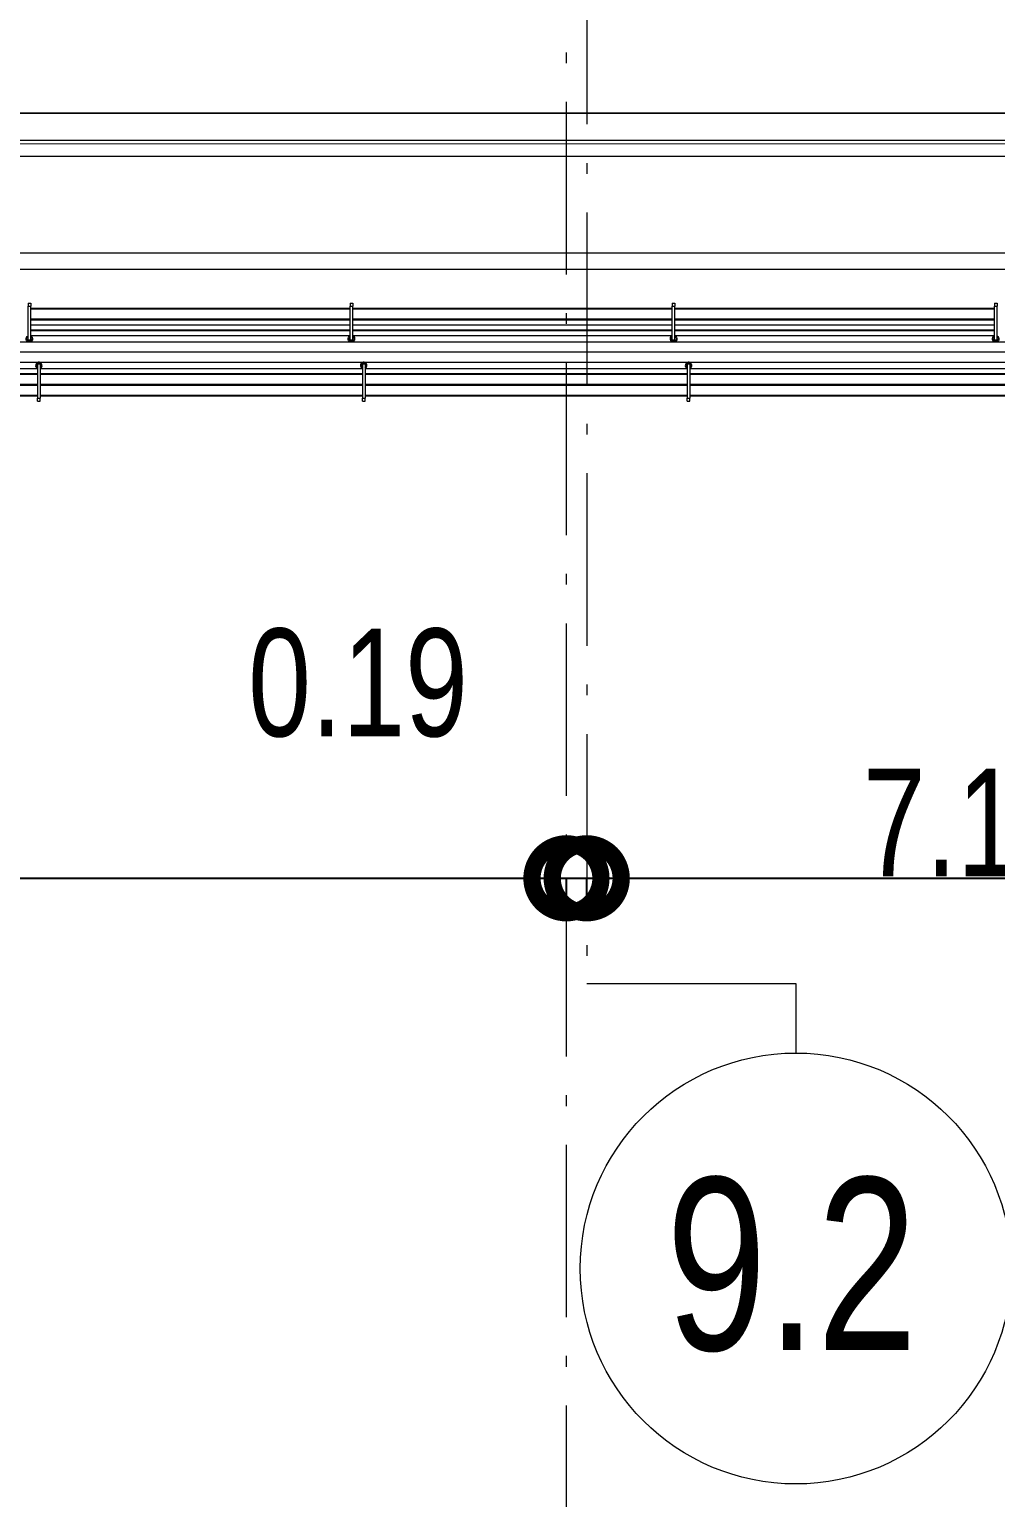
# Model space of a CAD drawing. Header units: metres. Extents: x -55 to 260, y -121 to 64.
# Drawn here: x 80.36 to 89.33, y -111.81 to -98.18 of the extents above; entities that cross this region are included whole.
import ezdxf

# ---------------------------------------------------------------- set-up
doc = ezdxf.new("R2010")
doc.units = ezdxf.units.M
doc.linetypes.add('01_Grid', pattern=[2.32, 1.6, -0.36, 0, -0.36])
for name, color, linetype, lineweight in [('0-1', 7, 'Continuous', 5), ('03EJES', 1, 'Continuous', 5), ('03EJES-1', 1, '01_Grid', 5), ('04NOEJE', 2, 'Continuous', 18), ('04NOEJE-1', 2, 'Continuous', 5), ('31COTAS', 1, 'Continuous', 5), ('46BANQ-1', 253, 'Continuous', 5), ('55BARANDAL-1', 253, 'Continuous', 5), ('70LINEA-1', 254, 'Continuous', 5), ('70LINEA-6', 253, 'Continuous', 5)]:
    doc.layers.add(name, color=color, linetype=linetype, lineweight=lineweight)
doc.styles.add('Arial', font='arial.ttf', dxfattribs={"width": 0.75, "height": 1.6})
doc.styles.add('Arial_1', font='arial.ttf', dxfattribs={"width": 0.75, "height": 1})
doc.dimstyles.new('Standard__0_00_', dxfattribs={"dimscale": 0.3048, "dimtxt": 1.020259, "dimasz": 4.199475, "dimexe": 0, "dimexo": 1.312336, "dimgap": 0, "dimtad": 1, "dimrnd": 0.01, "dimzin": 0, "dimdsep": 46, "dimtxsty": 'Arial_1', "dimblk1": 'DOTSMALL', "dimblk2": 'DOTSMALL', "dimsah": 1, "dimcen": 0.09, "dimazin": 0, "dimtfac": 1, "dimtdec": 4, "dimtix": 1, "dimtmove": 0, "dimatfit": 3, "dimfxl": 1, "dimtvp": 1, "dimtolj": 1, "dimtzin": 0, "dimarcsym": 2})
doc.dimstyles.new('Standard__0_00__1', dxfattribs={"dimscale": 0.3048, "dimtxt": 1.020259, "dimasz": 4.199475, "dimexe": 0, "dimexo": 1.312336, "dimgap": 0, "dimtad": 1, "dimrnd": 0.01, "dimzin": 0, "dimdsep": 46, "dimtxsty": 'Arial_1', "dimblk1": 'DOTSMALL', "dimblk2": 'DOTSMALL', "dimsah": 1, "dimcen": 0.09, "dimazin": 0, "dimtfac": 1, "dimtdec": 4, "dimtix": 1, "dimtmove": 1, "dimatfit": 3, "dimfxl": 1, "dimtvp": 1, "dimtolj": 1, "dimtzin": 0, "dimarcsym": 2})

# ---------------------------------------------------------------- blocks, each defined once
blk = doc.blocks.new('Railing - Wire Post - Chainlink 2-V321-A1 _ A700')
at = {"layer": '55BARANDAL-1'}
for p, q in [((-0.331, 0.012), (-0.323, 0.012)), ((-0.331, 0.012), (-0.331, -0.013)), ((-0.323, 0.012), (-0.317, 0.012)), ((-0.317, 0.012), (-0.311, 0.012)), ((-0.311, 0.012), (-0.304, 0.012)), ((-0.304, 0.012), (-0.304, -0.013)), ((0.013, 0.012), (-0.304, 0.012)), ((0.013, -0.013), (0.013, 0.012)), ((-0.331, -0.013), (-0.323, -0.013)), ((-0.323, -0.013), (-0.317, -0.013)), ((-0.317, -0.013), (-0.311, -0.013)), ((-0.311, -0.013), (-0.304, -0.013)), ((0.013, -0.013), (-0.304, -0.013))]:
    blk.add_line(p, q, dxfattribs=at)
for radius, start, end in [(0.0301, 206.3748, 2.2872), (0.0301, 206.3748, 2.2872), (0.0301, 2.2872, 148.7371), (0.0301, 2.2872, 148.7371), (0.0251, 45, 150), (0.0251, 45, 150), (0.0251, 90, 148.3274), (0.0251, 270, 90), (0.0251, 0, 44.9925), (0.0251, 0, 44.9925), (0.0251, 315.0075, 0), (0.0251, 315.0075, 0), (0.0301, 335.3762, 2.2872), (0.0301, 335.3762, 2.2872), (0.0301, 335.3762, 2.2872), (0.0301, 335.3762, 2.2872), (0.0301, 335.3762, 2.2872), (0.0301, 335.3762, 2.2872), (0.0301, 335.3762, 2.2872), (0.0301, 335.3762, 2.2872), (0.0301, 335.3762, 2.2872), (0.0301, 335.3762, 2.2872), (0.0301, 2.2872, 16.9322), (0.0301, 2.2872, 16.9322), (0.0301, 2.2872, 16.9322), (0.0301, 2.2872, 16.9322), (0.0301, 2.2872, 16.9322), (0.0301, 2.2872, 16.9322), (0.0301, 2.2872, 16.9322), (0.0301, 2.2872, 16.9322), (0.0301, 2.2872, 16.9322), (0.0301, 2.2872, 16.9322), (0.0251, 210, 315), (0.0251, 210, 315), (0.0251, 211.6726, 270)]:
    blk.add_arc((0, 0), radius, start, end, dxfattribs=at)
blk = doc.blocks.new('Railing - Wire Post - Chainlink 2-V322-A1 _ A700')
at = {"layer": '55BARANDAL-1'}
for p, q in [((-0.331, 0.012), (-0.323, 0.012)), ((-0.331, 0.012), (-0.331, -0.013)), ((-0.323, 0.012), (-0.317, 0.012)), ((-0.317, 0.012), (-0.311, 0.012)), ((-0.311, 0.012), (-0.304, 0.012)), ((-0.304, 0.012), (-0.304, -0.013)), ((0.013, 0.012), (-0.304, 0.012)), ((0.013, -0.013), (0.013, 0.012)), ((-0.331, -0.013), (-0.323, -0.013)), ((-0.323, -0.013), (-0.317, -0.013)), ((-0.317, -0.013), (-0.311, -0.013)), ((-0.311, -0.013), (-0.304, -0.013)), ((0.013, -0.013), (-0.304, -0.013))]:
    blk.add_line(p, q, dxfattribs=at)
for radius, start, end in [(0.0301, 206.3748, 2.2872), (0.0301, 206.3748, 2.2872), (0.0301, 2.2872, 148.7371), (0.0301, 2.2872, 148.7371), (0.0251, 45, 150), (0.0251, 45, 150), (0.0251, 90, 148.3274), (0.0251, 270, 90), (0.0251, 0, 44.9925), (0.0251, 0, 44.9925), (0.0251, 315.0075, 0), (0.0251, 315.0075, 0), (0.0301, 335.3007, 2.2872), (0.0301, 335.3007, 2.2872), (0.0301, 335.3007, 2.2872), (0.0301, 335.3007, 2.2872), (0.0301, 335.3007, 2.2872), (0.0301, 335.3007, 2.2872), (0.0301, 335.3007, 2.2872), (0.0301, 335.3007, 2.2872), (0.0301, 335.3007, 2.2872), (0.0301, 335.3007, 2.2872), (0.0301, 2.2872, 16.9322), (0.0301, 2.2872, 16.9322), (0.0301, 2.2872, 16.9322), (0.0301, 2.2872, 16.9322), (0.0301, 2.2872, 16.9322), (0.0301, 2.2872, 16.9322), (0.0301, 2.2872, 16.9322), (0.0301, 2.2872, 16.9322), (0.0301, 2.2872, 16.9322), (0.0301, 2.2872, 16.9322), (0.0251, 210, 315), (0.0251, 210, 315), (0.0251, 211.6726, 270)]:
    blk.add_arc((0, 0), radius, start, end, dxfattribs=at)
blk = doc.blocks.new('Railing - Wire Post - Chainlink 2-V323-A1 _ A700')
at = {"layer": '55BARANDAL-1'}
for p, q in [((-0.331, 0.012), (-0.323, 0.012)), ((-0.331, 0.012), (-0.331, -0.013)), ((-0.323, 0.012), (-0.317, 0.012)), ((-0.317, 0.012), (-0.311, 0.012)), ((-0.311, 0.012), (-0.304, 0.012)), ((-0.304, 0.012), (-0.304, -0.013)), ((0.013, 0.012), (-0.304, 0.012)), ((0.013, -0.013), (0.013, 0.012)), ((-0.331, -0.013), (-0.323, -0.013)), ((-0.323, -0.013), (-0.317, -0.013)), ((-0.317, -0.013), (-0.311, -0.013)), ((-0.311, -0.013), (-0.304, -0.013)), ((0.013, -0.013), (-0.304, -0.013))]:
    blk.add_line(p, q, dxfattribs=at)
for radius, start, end in [(0.0301, 206.3748, 2.2872), (0.0301, 206.3748, 2.2872), (0.0301, 2.2872, 148.7371), (0.0301, 2.2872, 148.7371), (0.0251, 45, 150), (0.0251, 45, 150), (0.0251, 90, 148.3274), (0.0251, 270, 90), (0.0251, 0, 44.9925), (0.0251, 0, 44.9925), (0.0251, 315.0075, 0), (0.0251, 315.0075, 0), (0.0301, 335.2253, 2.2872), (0.0301, 335.2253, 2.2872), (0.0301, 335.2253, 2.2872), (0.0301, 335.2253, 2.2872), (0.0301, 335.2253, 2.2872), (0.0301, 335.2253, 2.2872), (0.0301, 335.2253, 2.2872), (0.0301, 335.2253, 2.2872), (0.0301, 335.2253, 2.2872), (0.0301, 335.2253, 2.2872), (0.0301, 2.2872, 16.9322), (0.0301, 2.2872, 16.9322), (0.0301, 2.2872, 16.9322), (0.0301, 2.2872, 16.9322), (0.0301, 2.2872, 16.9322), (0.0301, 2.2872, 16.9322), (0.0301, 2.2872, 16.9322), (0.0301, 2.2872, 16.9322), (0.0301, 2.2872, 16.9322), (0.0301, 2.2872, 16.9322), (0.0251, 210, 315), (0.0251, 210, 315), (0.0251, 211.6726, 270)]:
    blk.add_arc((0, 0), radius, start, end, dxfattribs=at)
blk = doc.blocks.new('Railing - Railing-8511726-A1 _ A700')
at = {"layer": '55BARANDAL-1'}
for p, q in [((240.175, -101.274), (20.175, -101.274)), ((77.451, -101.329), (80.437, -101.329)), ((80.437, -101.38), (77.451, -101.38)), ((77.451, -101.384), (80.437, -101.384)), ((80.462, -101.329), (83.451, -101.329)), ((83.451, -101.38), (80.462, -101.38)), ((80.462, -101.384), (83.451, -101.384)), ((83.476, -101.329), (86.464, -101.329)), ((86.464, -101.38), (83.476, -101.38)), ((83.476, -101.384), (86.464, -101.384)), ((86.489, -101.329), (89.478, -101.329)), ((89.478, -101.38), (86.489, -101.38)), ((86.489, -101.384), (89.478, -101.384)), ((80.437, -101.48), (77.451, -101.48)), ((77.451, -101.484), (80.437, -101.484)), ((83.451, -101.48), (80.462, -101.48)), ((80.462, -101.484), (83.451, -101.484)), ((86.464, -101.48), (83.476, -101.48)), ((83.476, -101.484), (86.464, -101.484)), ((89.478, -101.48), (86.489, -101.48)), ((86.489, -101.484), (89.478, -101.484)), ((80.437, -101.58), (77.451, -101.58)), ((77.451, -101.584), (80.437, -101.584)), ((83.451, -101.58), (80.462, -101.58)), ((80.462, -101.584), (83.451, -101.584)), ((86.464, -101.58), (83.476, -101.58)), ((83.476, -101.584), (86.464, -101.584)), ((89.478, -101.58), (86.489, -101.58)), ((86.489, -101.584), (89.478, -101.584))]:
    blk.add_line(p, q, dxfattribs=at)
at = {"rotation": 90}
for name, p in [('Railing - Wire Post - Chainlink 2-V321-A1 _ A700', (80.449, -101.302)), ('Railing - Wire Post - Chainlink 2-V322-A1 _ A700', (83.463, -101.302)), ('Railing - Wire Post - Chainlink 2-V323-A1 _ A700', (86.477, -101.302))]:
    blk.add_blockref(name, p, dxfattribs=at)
blk = doc.blocks.new('Practice Rain Ditch - Practice Rain Ditch-8556337-A1 _ A700')
at = {"layer": '70LINEA-1'}
for p, q in [((20.175, -99.21), (191.593, -99.212)), ((191.593, -99.227), (20.175, -99.258)), ((191.593, -99.362), (20.175, -99.36)), ((195.315, -100.262), (20.175, -100.26)), ((195.315, -100.412), (20.175, -100.41))]:
    blk.add_line(p, q, dxfattribs=at)
blk = doc.blocks.new('Railing - Wire Post - Chainlink 2-V370-A1 _ A700')
at = {"layer": '55BARANDAL-1'}
for p, q in [((-0.331, 0.012), (-0.317, 0.012)), ((-0.331, 0.012), (-0.331, -0.013)), ((-0.317, 0.012), (-0.311, 0.012)), ((-0.311, 0.012), (-0.304, 0.012)), ((-0.304, 0.012), (-0.304, -0.013)), ((0.013, 0.012), (-0.304, 0.012)), ((0.013, -0.013), (0.013, 0.012)), ((-0.331, -0.013), (-0.317, -0.013)), ((-0.317, -0.013), (-0.311, -0.013)), ((-0.311, -0.013), (-0.304, -0.013)), ((0.013, -0.013), (-0.304, -0.013))]:
    blk.add_line(p, q, dxfattribs=at)
for radius, start, end in [(0.0301, 2.2872, 152.0691), (0.0301, 2.2872, 152.0691), (0.0301, 206.3748, 2.2872), (0.0301, 206.3748, 2.2872), (0.0251, 0, 150), (0.0251, 0, 150), (0.0251, 210, 0), (0.0251, 210, 0), (0.0251, 90, 148.3274), (0.0251, 270, 90), (0.0301, 336.8856, 2.2872), (0.0301, 336.8856, 2.2872), (0.0301, 336.8856, 2.2872), (0.0301, 336.8856, 2.2872), (0.0301, 336.8856, 2.2872), (0.0301, 336.8856, 2.2872), (0.0301, 336.8856, 2.2872), (0.0301, 336.8856, 2.2872), (0.0301, 336.8856, 2.2872), (0.0301, 2.2872, 16.9322), (0.0301, 2.2872, 16.9322), (0.0301, 2.2872, 16.9322), (0.0301, 2.2872, 16.9322), (0.0301, 2.2872, 16.9322), (0.0301, 2.2872, 16.9322), (0.0301, 2.2872, 16.9322), (0.0301, 2.2872, 16.9322), (0.0301, 2.2872, 16.9322), (0.0251, 211.6726, 270)]:
    blk.add_arc((0, 0), radius, start, end, dxfattribs=at)
blk = doc.blocks.new('Railing - Wire Post - Chainlink 2-V371-A1 _ A700')
at = {"layer": '55BARANDAL-1'}
for p, q in [((-0.331, 0.012), (-0.317, 0.012)), ((-0.331, 0.012), (-0.331, -0.013)), ((-0.317, 0.012), (-0.311, 0.012)), ((-0.311, 0.012), (-0.304, 0.012)), ((-0.304, 0.012), (-0.304, -0.013)), ((0.013, 0.012), (-0.304, 0.012)), ((0.013, -0.013), (0.013, 0.012)), ((-0.331, -0.013), (-0.317, -0.013)), ((-0.317, -0.013), (-0.311, -0.013)), ((-0.311, -0.013), (-0.304, -0.013)), ((0.013, -0.013), (-0.304, -0.013))]:
    blk.add_line(p, q, dxfattribs=at)
for radius, start, end in [(0.0301, 2.2872, 152.8864), (0.0301, 2.2872, 152.8864), (0.0301, 206.3748, 2.2872), (0.0301, 206.3748, 2.2872), (0.0251, 0, 150), (0.0251, 0, 150), (0.0251, 210, 0), (0.0251, 210, 0), (0.0251, 90, 148.3274), (0.0251, 270, 90), (0.0301, 336.8856, 2.2872), (0.0301, 336.8856, 2.2872), (0.0301, 336.8856, 2.2872), (0.0301, 336.8856, 2.2872), (0.0301, 336.8856, 2.2872), (0.0301, 336.8856, 2.2872), (0.0301, 336.8856, 2.2872), (0.0301, 336.8856, 2.2872), (0.0301, 336.8856, 2.2872), (0.0301, 2.2872, 16.9322), (0.0301, 2.2872, 16.9322), (0.0301, 2.2872, 16.9322), (0.0301, 2.2872, 16.9322), (0.0301, 2.2872, 16.9322), (0.0301, 2.2872, 16.9322), (0.0301, 2.2872, 16.9322), (0.0301, 2.2872, 16.9322), (0.0301, 2.2872, 16.9322), (0.0251, 211.6726, 270)]:
    blk.add_arc((0, 0), radius, start, end, dxfattribs=at)
blk = doc.blocks.new('Railing - Wire Post - Chainlink 2-V372-A1 _ A700')
at = {"layer": '55BARANDAL-1'}
for p, q in [((-0.331, 0.012), (-0.317, 0.012)), ((-0.331, 0.012), (-0.331, -0.013)), ((-0.317, 0.012), (-0.311, 0.012)), ((-0.311, 0.012), (-0.304, 0.012)), ((-0.304, 0.012), (-0.304, -0.013)), ((0.013, 0.012), (-0.304, 0.012)), ((0.013, -0.013), (0.013, 0.012)), ((-0.331, -0.013), (-0.317, -0.013)), ((-0.317, -0.013), (-0.311, -0.013)), ((-0.311, -0.013), (-0.304, -0.013)), ((0.013, -0.013), (-0.304, -0.013))]:
    blk.add_line(p, q, dxfattribs=at)
for radius, start, end in [(0.0301, 2.2872, 153.7037), (0.0301, 2.2872, 153.7037), (0.0301, 206.3748, 2.2872), (0.0301, 206.3748, 2.2872), (0.0251, 0, 150), (0.0251, 0, 150), (0.0251, 210, 0), (0.0251, 210, 0), (0.0251, 90, 148.3274), (0.0251, 270, 90), (0.0301, 336.8856, 2.2872), (0.0301, 336.8856, 2.2872), (0.0301, 336.8856, 2.2872), (0.0301, 336.8856, 2.2872), (0.0301, 336.8856, 2.2872), (0.0301, 336.8856, 2.2872), (0.0301, 336.8856, 2.2872), (0.0301, 336.8856, 2.2872), (0.0301, 336.8856, 2.2872), (0.0301, 2.2872, 16.9322), (0.0301, 2.2872, 16.9322), (0.0301, 2.2872, 16.9322), (0.0301, 2.2872, 16.9322), (0.0301, 2.2872, 16.9322), (0.0301, 2.2872, 16.9322), (0.0301, 2.2872, 16.9322), (0.0301, 2.2872, 16.9322), (0.0301, 2.2872, 16.9322), (0.0251, 211.6726, 270)]:
    blk.add_arc((0, 0), radius, start, end, dxfattribs=at)
blk = doc.blocks.new('Railing - Wire Post - Chainlink 2-V373-A1 _ A700')
at = {"layer": '55BARANDAL-1'}
for p, q in [((-0.331, 0.012), (-0.317, 0.012)), ((-0.331, 0.012), (-0.331, -0.013)), ((-0.317, 0.012), (-0.311, 0.012)), ((-0.311, 0.012), (-0.304, 0.012)), ((-0.304, 0.012), (-0.304, -0.013)), ((0.013, 0.012), (-0.304, 0.012)), ((0.013, -0.013), (0.013, 0.012)), ((-0.331, -0.013), (-0.317, -0.013)), ((-0.317, -0.013), (-0.311, -0.013)), ((-0.311, -0.013), (-0.304, -0.013)), ((0.013, -0.013), (-0.304, -0.013))]:
    blk.add_line(p, q, dxfattribs=at)
for radius, start, end in [(0.0301, 2.2872, 154.521), (0.0301, 2.2872, 154.521), (0.0301, 206.3748, 2.2872), (0.0301, 206.3748, 2.2872), (0.0251, 0, 150), (0.0251, 0, 150), (0.0251, 210, 0), (0.0251, 210, 0), (0.0251, 90, 148.3274), (0.0251, 270, 90), (0.0301, 336.8856, 2.2872), (0.0301, 336.8856, 2.2872), (0.0301, 336.8856, 2.2872), (0.0301, 336.8856, 2.2872), (0.0301, 336.8856, 2.2872), (0.0301, 336.8856, 2.2872), (0.0301, 336.8856, 2.2872), (0.0301, 336.8856, 2.2872), (0.0301, 336.8856, 2.2872), (0.0301, 2.2872, 16.9322), (0.0301, 2.2872, 16.9322), (0.0301, 2.2872, 16.9322), (0.0301, 2.2872, 16.9322), (0.0301, 2.2872, 16.9322), (0.0301, 2.2872, 16.9322), (0.0301, 2.2872, 16.9322), (0.0301, 2.2872, 16.9322), (0.0301, 2.2872, 16.9322), (0.0251, 211.6726, 270)]:
    blk.add_arc((0, 0), radius, start, end, dxfattribs=at)
blk = doc.blocks.new('Railing - Railing-8574736-A1 _ A700')
at = {"layer": '55BARANDAL-1'}
for p, q in [((83.337, -100.773), (80.374, -100.773)), ((80.374, -100.777), (83.337, -100.777)), ((86.325, -100.773), (83.362, -100.773)), ((83.362, -100.777), (86.325, -100.777)), ((89.313, -100.773), (86.35, -100.773)), ((86.35, -100.777), (89.313, -100.777)), ((83.337, -100.873), (80.374, -100.873)), ((80.374, -100.877), (83.337, -100.877)), ((83.337, -100.973), (80.374, -100.973)), ((80.374, -100.977), (83.337, -100.977)), ((86.325, -100.873), (83.362, -100.873)), ((83.362, -100.877), (86.325, -100.877)), ((86.325, -100.973), (83.362, -100.973)), ((83.362, -100.977), (86.325, -100.977)), ((89.313, -100.873), (86.35, -100.873)), ((86.35, -100.877), (89.313, -100.877)), ((89.313, -100.973), (86.35, -100.973)), ((86.35, -100.977), (89.313, -100.977)), ((-33.162, -101.076), (229.742, -101.091)), ((83.337, -101.027), (80.374, -101.027)), ((86.325, -101.027), (83.362, -101.027)), ((89.313, -101.028), (86.35, -101.027))]:
    blk.add_line(p, q, dxfattribs=at)
at = {"extrusion": (0, 0, -1), "zscale": -1, "rotation": 270.0033261339385}
for name, p in [('Railing - Wire Post - Chainlink 2-V370-A1 _ A700', (-80.361, -101.055)), ('Railing - Wire Post - Chainlink 2-V371-A1 _ A700', (-83.349, -101.055)), ('Railing - Wire Post - Chainlink 2-V372-A1 _ A700', (-86.338, -101.055)), ('Railing - Wire Post - Chainlink 2-V373-A1 _ A700', (-89.326, -101.055))]:
    blk.add_blockref(name, p, dxfattribs=at)
blk = doc.blocks.new('22011_AR_rvt-1-A1 _ A700')
at = {"layer": '46BANQ-1'}
blk.add_line((90.172, -98.96), (80.172, -98.96), dxfattribs=at)
at = {"layer": '70LINEA-1'}
for p, q in [((20.175, -98.96), (191.589, -98.96)), ((80.374, -100.924), (83.337, -100.924)), ((83.362, -100.924), (86.325, -100.924)), ((86.35, -100.924), (89.313, -100.924)), ((195.535, -101.184), (20.175, -101.174))]:
    blk.add_line(p, q, dxfattribs=at)
at = {"layer": '55BARANDAL-1'}
for name in ['Railing - Railing-8574736-A1 _ A700', 'Railing - Railing-8511726-A1 _ A700']:
    blk.add_blockref(name, (0, 0), dxfattribs=at)
at = {"layer": '70LINEA-6'}
blk.add_blockref('Practice Rain Ditch - Practice Rain Ditch-8556337-A1 _ A700', (0, 0), dxfattribs=at)
blk = doc.blocks.new('Railing - Wire Post - Chainlink 2-V692-A1 _ A700')
at = {"layer": '55BARANDAL-1'}
for p, q in [((-0.331, 0.012), (-0.317, 0.012)), ((-0.331, 0.012), (-0.331, -0.013)), ((-0.317, 0.012), (-0.311, 0.012)), ((-0.311, 0.012), (-0.304, 0.012)), ((-0.304, 0.012), (-0.304, -0.013)), ((0.013, 0.012), (-0.304, 0.012)), ((0.013, -0.013), (0.013, 0.012)), ((-0.331, -0.013), (-0.317, -0.013)), ((-0.317, -0.013), (-0.311, -0.013)), ((-0.311, -0.013), (-0.304, -0.013)), ((0.013, -0.013), (-0.304, -0.013))]:
    blk.add_line(p, q, dxfattribs=at)
for radius, start, end in [(0.0301, 206.3748, 2.2872), (0.0301, 206.3748, 2.2872), (0.0301, 2.2872, 148.7371), (0.0301, 2.2872, 148.7371), (0.0251, 45, 150), (0.0251, 45, 150), (0.0251, 90, 148.3274), (0.0251, 270, 90), (0.0251, 0, 44.9925), (0.0251, 0, 44.9925), (0.0251, 315.0075, 0), (0.0251, 315.0075, 0), (0.0301, 335.3762, 2.2872), (0.0301, 335.3762, 2.2872), (0.0301, 335.3762, 2.2872), (0.0301, 335.3762, 2.2872), (0.0301, 335.3762, 2.2872), (0.0301, 335.3762, 2.2872), (0.0301, 335.3762, 2.2872), (0.0301, 335.3762, 2.2872), (0.0301, 335.3762, 2.2872), (0.0301, 335.3762, 2.2872), (0.0301, 2.2872, 16.9322), (0.0301, 2.2872, 16.9322), (0.0301, 2.2872, 16.9322), (0.0301, 2.2872, 16.9322), (0.0301, 2.2872, 16.9322), (0.0301, 2.2872, 16.9322), (0.0301, 2.2872, 16.9322), (0.0301, 2.2872, 16.9322), (0.0301, 2.2872, 16.9322), (0.0301, 2.2872, 16.9322), (0.0251, 210, 315), (0.0251, 210, 315), (0.0251, 211.6726, 270)]:
    blk.add_arc((0, 0), radius, start, end, dxfattribs=at)
blk = doc.blocks.new('Railing - Wire Post - Chainlink 2-V693-A1 _ A700')
at = {"layer": '55BARANDAL-1'}
for p, q in [((-0.331, 0.012), (-0.317, 0.012)), ((-0.331, 0.012), (-0.331, -0.013)), ((-0.317, 0.012), (-0.311, 0.012)), ((-0.311, 0.012), (-0.304, 0.012)), ((-0.304, 0.012), (-0.304, -0.013)), ((0.013, 0.012), (-0.304, 0.012)), ((0.013, -0.013), (0.013, 0.012)), ((-0.331, -0.013), (-0.317, -0.013)), ((-0.317, -0.013), (-0.311, -0.013)), ((-0.311, -0.013), (-0.304, -0.013)), ((0.013, -0.013), (-0.304, -0.013))]:
    blk.add_line(p, q, dxfattribs=at)
for radius, start, end in [(0.0301, 206.3748, 2.2872), (0.0301, 206.3748, 2.2872), (0.0301, 2.2872, 148.7371), (0.0301, 2.2872, 148.7371), (0.0251, 45, 150), (0.0251, 45, 150), (0.0251, 90, 148.3274), (0.0251, 270, 90), (0.0251, 0, 44.9925), (0.0251, 0, 44.9925), (0.0251, 315.0075, 0), (0.0251, 315.0075, 0), (0.0301, 335.3007, 2.2872), (0.0301, 335.3007, 2.2872), (0.0301, 335.3007, 2.2872), (0.0301, 335.3007, 2.2872), (0.0301, 335.3007, 2.2872), (0.0301, 335.3007, 2.2872), (0.0301, 335.3007, 2.2872), (0.0301, 335.3007, 2.2872), (0.0301, 335.3007, 2.2872), (0.0301, 335.3007, 2.2872), (0.0301, 2.2872, 16.9322), (0.0301, 2.2872, 16.9322), (0.0301, 2.2872, 16.9322), (0.0301, 2.2872, 16.9322), (0.0301, 2.2872, 16.9322), (0.0301, 2.2872, 16.9322), (0.0301, 2.2872, 16.9322), (0.0301, 2.2872, 16.9322), (0.0301, 2.2872, 16.9322), (0.0301, 2.2872, 16.9322), (0.0251, 210, 315), (0.0251, 210, 315), (0.0251, 211.6726, 270)]:
    blk.add_arc((0, 0), radius, start, end, dxfattribs=at)
blk = doc.blocks.new('Railing - Wire Post - Chainlink 2-V694-A1 _ A700')
at = {"layer": '55BARANDAL-1'}
for p, q in [((-0.331, 0.012), (-0.317, 0.012)), ((-0.331, 0.012), (-0.331, -0.013)), ((-0.317, 0.012), (-0.311, 0.012)), ((-0.311, 0.012), (-0.304, 0.012)), ((-0.304, 0.012), (-0.304, -0.013)), ((0.013, 0.012), (-0.304, 0.012)), ((0.013, -0.013), (0.013, 0.012)), ((-0.331, -0.013), (-0.317, -0.013)), ((-0.317, -0.013), (-0.311, -0.013)), ((-0.311, -0.013), (-0.304, -0.013)), ((0.013, -0.013), (-0.304, -0.013))]:
    blk.add_line(p, q, dxfattribs=at)
for radius, start, end in [(0.0301, 206.3748, 2.2872), (0.0301, 206.3748, 2.2872), (0.0301, 2.2872, 148.7371), (0.0301, 2.2872, 148.7371), (0.0251, 45, 150), (0.0251, 45, 150), (0.0251, 90, 148.3274), (0.0251, 270, 90), (0.0251, 0, 44.9925), (0.0251, 0, 44.9925), (0.0251, 315.0075, 0), (0.0251, 315.0075, 0), (0.0301, 335.2253, 2.2872), (0.0301, 335.2253, 2.2872), (0.0301, 335.2253, 2.2872), (0.0301, 335.2253, 2.2872), (0.0301, 335.2253, 2.2872), (0.0301, 335.2253, 2.2872), (0.0301, 335.2253, 2.2872), (0.0301, 335.2253, 2.2872), (0.0301, 335.2253, 2.2872), (0.0301, 335.2253, 2.2872), (0.0301, 2.2872, 16.9322), (0.0301, 2.2872, 16.9322), (0.0301, 2.2872, 16.9322), (0.0301, 2.2872, 16.9322), (0.0301, 2.2872, 16.9322), (0.0301, 2.2872, 16.9322), (0.0301, 2.2872, 16.9322), (0.0301, 2.2872, 16.9322), (0.0301, 2.2872, 16.9322), (0.0301, 2.2872, 16.9322), (0.0251, 210, 315), (0.0251, 210, 315), (0.0251, 211.6726, 270)]:
    blk.add_arc((0, 0), radius, start, end, dxfattribs=at)
blk = doc.blocks.new('Railing - Railing-V701-A1 _ A700')
at = {"layer": '55BARANDAL-1'}
for p, q in [((240.175, -101.274), (20.175, -101.274)), ((77.451, -101.329), (80.437, -101.329)), ((80.437, -101.38), (77.451, -101.38)), ((77.451, -101.384), (80.437, -101.384)), ((80.462, -101.329), (83.451, -101.329)), ((83.451, -101.38), (80.462, -101.38)), ((80.462, -101.384), (83.451, -101.384)), ((83.476, -101.329), (86.464, -101.329)), ((86.464, -101.38), (83.476, -101.38)), ((83.476, -101.384), (86.464, -101.384)), ((86.489, -101.329), (89.478, -101.329)), ((89.478, -101.38), (86.489, -101.38)), ((86.489, -101.384), (89.478, -101.384)), ((80.437, -101.48), (77.451, -101.48)), ((77.451, -101.484), (80.437, -101.484)), ((83.451, -101.48), (80.462, -101.48)), ((80.462, -101.484), (83.451, -101.484)), ((86.464, -101.48), (83.476, -101.48)), ((83.476, -101.484), (86.464, -101.484)), ((89.478, -101.48), (86.489, -101.48)), ((86.489, -101.484), (89.478, -101.484)), ((80.437, -101.58), (77.451, -101.58)), ((77.451, -101.584), (80.437, -101.584)), ((83.451, -101.58), (80.462, -101.58)), ((80.462, -101.584), (83.451, -101.584)), ((86.464, -101.58), (83.476, -101.58)), ((83.476, -101.584), (86.464, -101.584)), ((89.478, -101.58), (86.489, -101.58)), ((86.489, -101.584), (89.478, -101.584))]:
    blk.add_line(p, q, dxfattribs=at)
at = {"rotation": 90}
for name, p in [('Railing - Wire Post - Chainlink 2-V692-A1 _ A700', (80.449, -101.302)), ('Railing - Wire Post - Chainlink 2-V693-A1 _ A700', (83.463, -101.302)), ('Railing - Wire Post - Chainlink 2-V694-A1 _ A700', (86.477, -101.302))]:
    blk.add_blockref(name, p, dxfattribs=at)
blk = doc.blocks.new('Practice Rain Ditch - Practice Rain Ditch-V706-A1 _ A700')
at = {"layer": '70LINEA-1'}
for p, q in [((20.175, -99.21), (191.593, -99.212)), ((191.593, -99.227), (20.175, -99.258)), ((191.593, -99.362), (20.175, -99.36)), ((195.315, -100.262), (20.175, -100.26)), ((195.315, -100.412), (20.175, -100.41))]:
    blk.add_line(p, q, dxfattribs=at)
blk = doc.blocks.new('Railing - Wire Post - Chainlink 2-V744-A1 _ A700')
at = {"layer": '55BARANDAL-1'}
for p, q in [((-0.331, 0.012), (-0.323, 0.012)), ((-0.331, 0.012), (-0.331, -0.013)), ((-0.323, 0.012), (-0.317, 0.012)), ((-0.317, 0.012), (-0.311, 0.012)), ((-0.311, 0.012), (-0.304, 0.012)), ((-0.304, 0.012), (-0.304, -0.013)), ((0.013, 0.012), (-0.304, 0.012)), ((0.013, -0.013), (0.013, 0.012)), ((-0.331, -0.013), (-0.323, -0.013)), ((-0.323, -0.013), (-0.317, -0.013)), ((-0.317, -0.013), (-0.311, -0.013)), ((-0.311, -0.013), (-0.304, -0.013)), ((0.013, -0.013), (-0.304, -0.013))]:
    blk.add_line(p, q, dxfattribs=at)
for radius, start, end in [(0.0301, 2.2872, 152.0691), (0.0301, 2.2872, 152.0691), (0.0301, 206.3748, 2.2872), (0.0301, 206.3748, 2.2872), (0.0251, 0, 150), (0.0251, 0, 150), (0.0251, 210, 0), (0.0251, 210, 0), (0.0251, 90, 148.3274), (0.0251, 270, 90), (0.0301, 336.8856, 2.2872), (0.0301, 336.8856, 2.2872), (0.0301, 336.8856, 2.2872), (0.0301, 336.8856, 2.2872), (0.0301, 336.8856, 2.2872), (0.0301, 336.8856, 2.2872), (0.0301, 336.8856, 2.2872), (0.0301, 336.8856, 2.2872), (0.0301, 336.8856, 2.2872), (0.0301, 2.2872, 16.9322), (0.0301, 2.2872, 16.9322), (0.0301, 2.2872, 16.9322), (0.0301, 2.2872, 16.9322), (0.0301, 2.2872, 16.9322), (0.0301, 2.2872, 16.9322), (0.0301, 2.2872, 16.9322), (0.0301, 2.2872, 16.9322), (0.0301, 2.2872, 16.9322), (0.0251, 211.6726, 270)]:
    blk.add_arc((0, 0), radius, start, end, dxfattribs=at)
blk = doc.blocks.new('Railing - Wire Post - Chainlink 2-V745-A1 _ A700')
at = {"layer": '55BARANDAL-1'}
for p, q in [((-0.331, 0.012), (-0.323, 0.012)), ((-0.331, 0.012), (-0.331, -0.013)), ((-0.323, 0.012), (-0.317, 0.012)), ((-0.317, 0.012), (-0.311, 0.012)), ((-0.311, 0.012), (-0.304, 0.012)), ((-0.304, 0.012), (-0.304, -0.013)), ((0.013, 0.012), (-0.304, 0.012)), ((0.013, -0.013), (0.013, 0.012)), ((-0.331, -0.013), (-0.323, -0.013)), ((-0.323, -0.013), (-0.317, -0.013)), ((-0.317, -0.013), (-0.311, -0.013)), ((-0.311, -0.013), (-0.304, -0.013)), ((0.013, -0.013), (-0.304, -0.013))]:
    blk.add_line(p, q, dxfattribs=at)
for radius, start, end in [(0.0301, 2.2872, 152.8864), (0.0301, 2.2872, 152.8864), (0.0301, 206.3748, 2.2872), (0.0301, 206.3748, 2.2872), (0.0251, 0, 150), (0.0251, 0, 150), (0.0251, 210, 0), (0.0251, 210, 0), (0.0251, 90, 148.3274), (0.0251, 270, 90), (0.0301, 336.8856, 2.2872), (0.0301, 336.8856, 2.2872), (0.0301, 336.8856, 2.2872), (0.0301, 336.8856, 2.2872), (0.0301, 336.8856, 2.2872), (0.0301, 336.8856, 2.2872), (0.0301, 336.8856, 2.2872), (0.0301, 336.8856, 2.2872), (0.0301, 336.8856, 2.2872), (0.0301, 2.2872, 16.9322), (0.0301, 2.2872, 16.9322), (0.0301, 2.2872, 16.9322), (0.0301, 2.2872, 16.9322), (0.0301, 2.2872, 16.9322), (0.0301, 2.2872, 16.9322), (0.0301, 2.2872, 16.9322), (0.0301, 2.2872, 16.9322), (0.0301, 2.2872, 16.9322), (0.0251, 211.6726, 270)]:
    blk.add_arc((0, 0), radius, start, end, dxfattribs=at)
blk = doc.blocks.new('Railing - Wire Post - Chainlink 2-V746-A1 _ A700')
at = {"layer": '55BARANDAL-1'}
for p, q in [((-0.331, 0.012), (-0.323, 0.012)), ((-0.331, 0.012), (-0.331, -0.013)), ((-0.323, 0.012), (-0.317, 0.012)), ((-0.317, 0.012), (-0.311, 0.012)), ((-0.311, 0.012), (-0.304, 0.012)), ((-0.304, 0.012), (-0.304, -0.013)), ((0.013, 0.012), (-0.304, 0.012)), ((0.013, -0.013), (0.013, 0.012)), ((-0.331, -0.013), (-0.323, -0.013)), ((-0.323, -0.013), (-0.317, -0.013)), ((-0.317, -0.013), (-0.311, -0.013)), ((-0.311, -0.013), (-0.304, -0.013)), ((0.013, -0.013), (-0.304, -0.013))]:
    blk.add_line(p, q, dxfattribs=at)
for radius, start, end in [(0.0301, 2.2872, 153.7037), (0.0301, 2.2872, 153.7037), (0.0301, 206.3748, 2.2872), (0.0301, 206.3748, 2.2872), (0.0251, 0, 150), (0.0251, 0, 150), (0.0251, 210, 0), (0.0251, 210, 0), (0.0251, 90, 148.3274), (0.0251, 270, 90), (0.0301, 336.8856, 2.2872), (0.0301, 336.8856, 2.2872), (0.0301, 336.8856, 2.2872), (0.0301, 336.8856, 2.2872), (0.0301, 336.8856, 2.2872), (0.0301, 336.8856, 2.2872), (0.0301, 336.8856, 2.2872), (0.0301, 336.8856, 2.2872), (0.0301, 336.8856, 2.2872), (0.0301, 2.2872, 16.9322), (0.0301, 2.2872, 16.9322), (0.0301, 2.2872, 16.9322), (0.0301, 2.2872, 16.9322), (0.0301, 2.2872, 16.9322), (0.0301, 2.2872, 16.9322), (0.0301, 2.2872, 16.9322), (0.0301, 2.2872, 16.9322), (0.0301, 2.2872, 16.9322), (0.0251, 211.6726, 270)]:
    blk.add_arc((0, 0), radius, start, end, dxfattribs=at)
blk = doc.blocks.new('Railing - Wire Post - Chainlink 2-V747-A1 _ A700')
at = {"layer": '55BARANDAL-1'}
for p, q in [((-0.331, 0.012), (-0.323, 0.012)), ((-0.331, 0.012), (-0.331, -0.013)), ((-0.323, 0.012), (-0.317, 0.012)), ((-0.317, 0.012), (-0.311, 0.012)), ((-0.311, 0.012), (-0.304, 0.012)), ((-0.304, 0.012), (-0.304, -0.013)), ((0.013, 0.012), (-0.304, 0.012)), ((0.013, -0.013), (0.013, 0.012)), ((-0.331, -0.013), (-0.323, -0.013)), ((-0.323, -0.013), (-0.317, -0.013)), ((-0.317, -0.013), (-0.311, -0.013)), ((-0.311, -0.013), (-0.304, -0.013)), ((0.013, -0.013), (-0.304, -0.013))]:
    blk.add_line(p, q, dxfattribs=at)
for radius, start, end in [(0.0301, 2.2872, 154.521), (0.0301, 2.2872, 154.521), (0.0301, 206.3748, 2.2872), (0.0301, 206.3748, 2.2872), (0.0251, 0, 150), (0.0251, 0, 150), (0.0251, 210, 0), (0.0251, 210, 0), (0.0251, 90, 148.3274), (0.0251, 270, 90), (0.0301, 336.8856, 2.2872), (0.0301, 336.8856, 2.2872), (0.0301, 336.8856, 2.2872), (0.0301, 336.8856, 2.2872), (0.0301, 336.8856, 2.2872), (0.0301, 336.8856, 2.2872), (0.0301, 336.8856, 2.2872), (0.0301, 336.8856, 2.2872), (0.0301, 336.8856, 2.2872), (0.0301, 2.2872, 16.9322), (0.0301, 2.2872, 16.9322), (0.0301, 2.2872, 16.9322), (0.0301, 2.2872, 16.9322), (0.0301, 2.2872, 16.9322), (0.0301, 2.2872, 16.9322), (0.0301, 2.2872, 16.9322), (0.0301, 2.2872, 16.9322), (0.0301, 2.2872, 16.9322), (0.0251, 211.6726, 270)]:
    blk.add_arc((0, 0), radius, start, end, dxfattribs=at)
blk = doc.blocks.new('Railing - Railing-V756-A1 _ A700')
at = {"layer": '55BARANDAL-1'}
for p, q in [((83.337, -100.773), (80.374, -100.773)), ((80.374, -100.777), (83.337, -100.777)), ((86.325, -100.773), (83.362, -100.773)), ((83.362, -100.777), (86.325, -100.777)), ((89.313, -100.773), (86.35, -100.773)), ((86.35, -100.777), (89.313, -100.777)), ((83.337, -100.873), (80.374, -100.873)), ((80.374, -100.877), (83.337, -100.877)), ((83.337, -100.973), (80.374, -100.973)), ((80.374, -100.977), (83.337, -100.977)), ((86.325, -100.873), (83.362, -100.873)), ((83.362, -100.877), (86.325, -100.877)), ((86.325, -100.973), (83.362, -100.973)), ((83.362, -100.977), (86.325, -100.977)), ((89.313, -100.873), (86.35, -100.873)), ((86.35, -100.877), (89.313, -100.877)), ((89.313, -100.973), (86.35, -100.973)), ((86.35, -100.977), (89.313, -100.977)), ((-33.162, -101.076), (229.742, -101.091)), ((83.337, -101.027), (80.374, -101.027)), ((86.325, -101.027), (83.362, -101.027)), ((89.313, -101.028), (86.35, -101.027))]:
    blk.add_line(p, q, dxfattribs=at)
at = {"extrusion": (0, 0, -1), "zscale": -1, "rotation": 270.0033261339385}
for name, p in [('Railing - Wire Post - Chainlink 2-V744-A1 _ A700', (-80.361, -101.055)), ('Railing - Wire Post - Chainlink 2-V745-A1 _ A700', (-83.349, -101.055)), ('Railing - Wire Post - Chainlink 2-V746-A1 _ A700', (-86.338, -101.055)), ('Railing - Wire Post - Chainlink 2-V747-A1 _ A700', (-89.326, -101.055))]:
    blk.add_blockref(name, p, dxfattribs=at)
blk = doc.blocks.new('22011_AR_rvt-2-A1 _ A700')
at = {"layer": '46BANQ-1'}
blk.add_line((90.172, -98.96), (80.172, -98.96), dxfattribs=at)
at = {"layer": '70LINEA-1'}
for p, q in [((20.175, -98.96), (191.589, -98.96)), ((80.374, -100.924), (83.337, -100.924)), ((83.362, -100.924), (86.325, -100.924)), ((86.35, -100.924), (89.313, -100.924)), ((195.535, -101.184), (20.175, -101.174))]:
    blk.add_line(p, q, dxfattribs=at)
at = {"layer": '55BARANDAL-1'}
for name in ['Railing - Railing-V756-A1 _ A700', 'Railing - Railing-V701-A1 _ A700']:
    blk.add_blockref(name, (0, 0), dxfattribs=at)
at = {"layer": '70LINEA-6'}
blk.add_blockref('Practice Rain Ditch - Practice Rain Ditch-V706-A1 _ A700', (0, 0), dxfattribs=at)
blk = doc.blocks.new('Grid - Standard-4449989-A1 _ A700')
at = {"layer": '04NOEJE'}
blk.add_circle((0, 0), 0.005, dxfattribs=at)
blk = doc.blocks.new('_DotSmall')
at = {"color": 0, "linetype": 'ByBlock', "const_width": 0.5}
blk.add_lwpolyline([(-0.0625, 0, 1), (0.0625, 0, 1)], format="xyb", close=True, dxfattribs=at)
blk = doc.blocks.new('DIMBLOCK25-A1 _ A700')
at = {"layer": '31COTAS', "color": 0, "lineweight": -2, "transparency": 16777216}
for p, q in [((-3.651, -106.235), (-3.651, -106.062)), ((-3.651, -106.062), (85.344, -106.062)), ((85.344, -106.235), (85.344, -106.062))]:
    blk.add_line(p, q, dxfattribs=at)
at = {"layer": 'Defpoints', "color": 0, "transparency": 16777216}
for p in [(-3.651, -105.835), (85.344, -105.835), (85.344, -106.062)]:
    blk.add_point(p, dxfattribs=at)
at = {"layer": '31COTAS', "color": 0, "lineweight": -2, "transparency": 16777216, "xscale": 1.28, "yscale": 1.28, "zscale": 1.28, "rotation": 180}
blk.add_blockref('_DotSmall', (-3.651, -106.062), dxfattribs=at)
at = {"layer": '31COTAS', "color": 0, "lineweight": -2, "transparency": 16777216, "xscale": 1.28, "yscale": 1.28, "zscale": 1.28}
blk.add_blockref('_DotSmall', (85.344, -106.062), dxfattribs=at)
at = {"layer": '31COTAS', "color": 0, "transparency": 16777216, "insert": (40.847, -105.551), "char_height": 1, "width": 3.05136, "attachment_point": 5, "style": 'Arial_1'}
blk.add_mtext('\\A1;88.99', dxfattribs=at)
blk = doc.blocks.new('DIMBLOCK26-A1 _ A700')
at = {"layer": '31COTAS', "color": 0, "lineweight": -2, "transparency": 16777216}
for p, q in [((85.344, -106.235), (85.344, -106.062)), ((85.344, -106.062), (85.532, -106.062)), ((85.532, -106.235), (85.532, -106.062))]:
    blk.add_line(p, q, dxfattribs=at)
at = {"layer": 'Defpoints', "color": 0, "transparency": 16777216}
for p in [(85.344, -105.835), (85.532, -105.835), (85.532, -106.062)]:
    blk.add_point(p, dxfattribs=at)
at = {"layer": '31COTAS', "color": 0, "lineweight": -2, "transparency": 16777216, "xscale": 1.28, "yscale": 1.28, "zscale": 1.28, "rotation": 180}
blk.add_blockref('_DotSmall', (85.344, -106.062), dxfattribs=at)
at = {"layer": '31COTAS', "color": 0, "lineweight": -2, "transparency": 16777216, "xscale": 1.28, "yscale": 1.28, "zscale": 1.28}
blk.add_blockref('_DotSmall', (85.532, -106.062), dxfattribs=at)
at = {"layer": '31COTAS', "color": 0, "transparency": 16777216, "insert": (82.391, -103.744), "char_height": 1, "width": 2.37328, "attachment_point": 1, "line_spacing_factor": 0.941778, "style": 'Arial_1'}
blk.add_mtext('\\A1;0.19', dxfattribs=at)
blk = doc.blocks.new('DIMBLOCK27-A1 _ A700')
at = {"layer": '31COTAS', "color": 0, "lineweight": -2, "transparency": 16777216}
for p, q in [((85.532, -106.235), (85.532, -106.062)), ((85.532, -106.062), (92.696, -106.062)), ((92.696, -106.235), (92.696, -106.062))]:
    blk.add_line(p, q, dxfattribs=at)
at = {"layer": 'Defpoints', "color": 0, "transparency": 16777216}
for p in [(85.532, -105.835), (92.696, -105.835), (92.696, -106.062)]:
    blk.add_point(p, dxfattribs=at)
at = {"layer": '31COTAS', "color": 0, "lineweight": -2, "transparency": 16777216, "xscale": 1.28, "yscale": 1.28, "zscale": 1.28, "rotation": 180}
blk.add_blockref('_DotSmall', (85.532, -106.062), dxfattribs=at)
at = {"layer": '31COTAS', "color": 0, "lineweight": -2, "transparency": 16777216, "xscale": 1.28, "yscale": 1.28, "zscale": 1.28}
blk.add_blockref('_DotSmall', (92.696, -106.062), dxfattribs=at)
at = {"layer": '31COTAS', "color": 0, "transparency": 16777216, "insert": (89.114, -105.551), "char_height": 1, "width": 2.37328, "attachment_point": 5, "style": 'Arial_1'}
blk.add_mtext('\\A1;7.16', dxfattribs=at)

msp = doc.modelspace()

# ---------------------------------------------------------------- linework, layer by layer
at = {"layer": '03EJES'}
for p, q in [((85.532, -107.037), (87.472, -107.037)), ((87.472, -107.037), (87.472, -107.684))]:
    msp.add_line(p, q, dxfattribs=at)
at = {"layer": '03EJES-1'}
for p, q in [((85.344, -117.396), (85.344, 60.317)), ((85.532, -61.163), (85.532, -107.037))]:
    msp.add_line(p, q, dxfattribs=at)

# ---------------------------------------------------------------- block references
at = {"layer": '0-1'}
for name in ['22011_AR_rvt-2-A1 _ A700', '22011_AR_rvt-1-A1 _ A700']:
    msp.add_blockref(name, (0, 0), dxfattribs=at)
at = {"layer": '04NOEJE', "xscale": 399.9999999999997, "yscale": 399.9999999999997, "zscale": 399.9999999999997, "rotation": 180}
msp.add_blockref('Grid - Standard-4449989-A1 _ A700', (87.472, -109.684), dxfattribs=at)

# ---------------------------------------------------------------- texts
at = {"layer": '04NOEJE-1', "insert": (86.269, -108.841), "char_height": 1.6, "width": 2.83797, "attachment_point": 1, "style": 'Arial'}
msp.add_mtext('9.2', dxfattribs=at)

# ---------------------------------------------------------------- dimensions: what is measured, and where the dimension line sits
at = {"layer": '31COTAS'}
dim = msp.add_linear_dim(base=(85.532, -106.062), p1=(85.344, -105.835), p2=(85.532, -105.835), dimstyle='Standard__0_00__1', override={"dimpost": '<>', "dimfxl": 0.187622}, dxfattribs=at)
dim.commit()
dim.dimension.update_dxf_attribs({"geometry": 'DIMBLOCK26-A1 _ A700', "text_midpoint": (83.577, -105.077), "dimtype": 160})
for base, p1, p2, override, picture, middle in [((85.344, -106.0616), (-3.6506, -105.8353), (85.344, -105.8353), {"dimpost": '<>', "dimfxl": 88.994612}, 'DIMBLOCK25-A1 _ A700', (40.8467, -105.551)), ((92.696, -106.062), (85.532, -105.835), (92.696, -105.835), {"dimpost": '<>', "dimfxl": 7.1648}, 'DIMBLOCK27-A1 _ A700', (89.114, -105.551))]:
    dim = msp.add_linear_dim(base=base, p1=p1, p2=p2, dimstyle='Standard__0_00_', override=override, dxfattribs=at)
    dim.commit()
    dim.dimension.update_dxf_attribs({"geometry": picture, "text_midpoint": middle})

doc.saveas('drawing.dxf')
